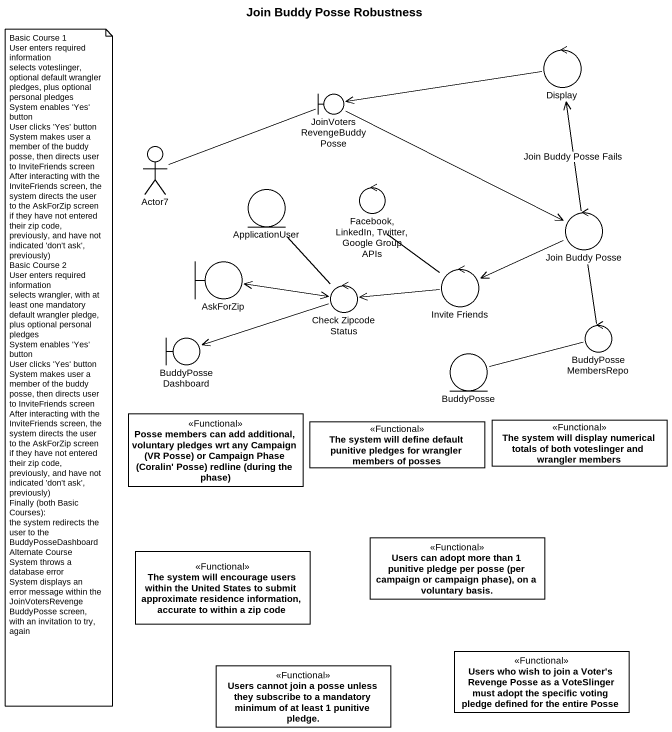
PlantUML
@startuml
title Join Buddy Posse Robustness
allowmixing
hide circle
hide empty members
control Display
boundary JoinVotersRevengeBuddyPosse
actor Actor7
entity ApplicationUser
control "Facebook, LinkedIn, Twitter, Google Group APIs" as Facebook_LinkedIn_Twitter
control "Join Buddy Posse" as Join_Buddy_Posse
boundary AskForZip
control "Invite Friends" as Invite_Friends
control "Check Zipcode Status" as Check_Zipcode_Status
boundary BuddyPosseDashboard
entity BuddyPosse
control BuddyPosseMembersRepo
class "Posse members can add additional, voluntary pledges wrt any Campaign (VR Posse) or Campaign Phase (Coralin' Posse) redline (during the phase)" as Posse_members_can_add <<Functional>>
class "The system will define default punitive pledges for wrangler members of posses" as The_system_will_define <<Functional>>
class "The system will display numerical totals of both voteslinger and wrangler members" as The_system_will_display <<Functional>>
class "Users can adopt more than 1 punitive pledge per posse (per campaign or campaign phase), on a voluntary basis." as Users_can_adopt_more_than_1 <<Functional>>
class "The system will encourage users within the United States to submit approximate residence information, accurate to within a zip code" as The_system_will_encourage <<Functional>>
class "Users who wish to join a Voter's Revenge Posse as a VoteSlinger must adopt the specific voting pledge defined for the entire Posse" as Users_who_wish_to_join_a <<Functional>>
class "Users cannot join a posse unless they subscribe to a mandatory minimum of at least 1 punitive pledge." as Users_cannot_join_a_posse <<Functional>>
Display -left-> JoinVotersRevengeBuddyPosse
JoinVotersRevengeBuddyPosse -right-> Join_Buddy_Posse
Actor7 -right- JoinVotersRevengeBuddyPosse
Join_Buddy_Posse -up-> Display : Join Buddy Posse Fails
Join_Buddy_Posse -left-> Invite_Friends
Join_Buddy_Posse -- BuddyPosseMembersRepo
Invite_Friends -up- Facebook_LinkedIn_Twitter
Invite_Friends -left-> Check_Zipcode_Status
Check_Zipcode_Status -up- ApplicationUser
Check_Zipcode_Status <-left-> AskForZip
Check_Zipcode_Status -left-> BuddyPosseDashboard
BuddyPosseMembersRepo -left- BuddyPosse
note as N1
  Basic Course 1
  User enters required information
  selects voteslinger, optional default wrangler pledges, plus optional personal pledges
  System enables 'Yes' button
  User clicks 'Yes' button
  System makes user a member of the buddy posse, then directs user to InviteFriends screen
  After interacting with the InviteFriends screen, the system directs the user to the AskForZip screen if they have not entered their zip code, previously, and have not indicated 'don't ask', previously)
  Basic Course 2
  User enters required information
  selects wrangler, with at least one mandatory default wrangler pledge, plus optional personal pledges
  System enables 'Yes' button
  User clicks 'Yes' button
  System makes user a member of the buddy posse, then directs user to InviteFriends screen
  After interacting with the InviteFriends screen, the system directs the user to the AskForZip screen if they have not entered their zip code, previously, and have not indicated 'don't ask', previously)
  Finally (both Basic Courses):
  the system redirects the user to the BuddyPosseDashboard
  Alternate Course
  System throws a database error
  System displays an error message within the JoinVotersRevengeBuddyPosse screen, with an invitation to try, again
end note
@enduml
